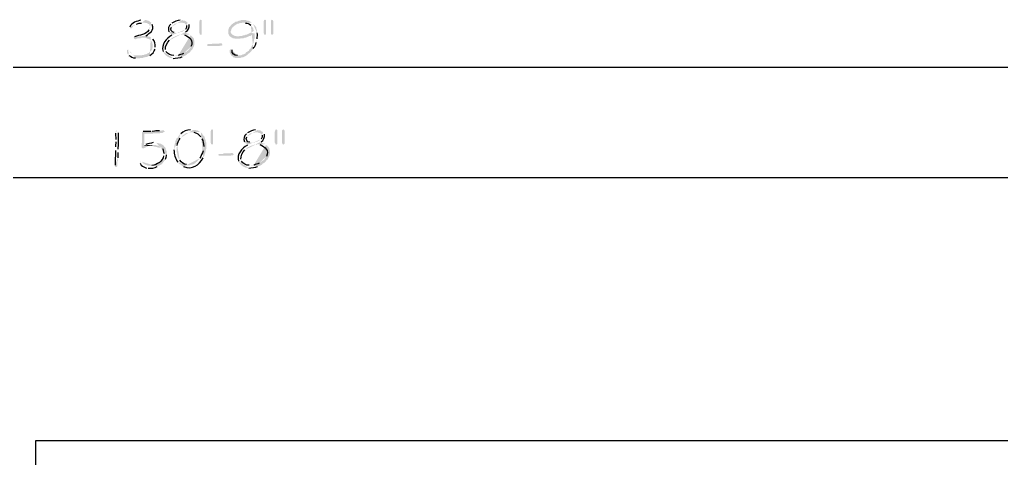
# Model space of a CAD drawing. Header units: inches. Extents: x -167 to 6071, y -6287 to -2731.
# Drawn here: x 772.3 to 879.2, y -6191.9 to -6144.1 of the extents above; entities that cross this region are included whole.
import ezdxf

# ---------------------------------------------------------------- set-up
doc = ezdxf.new("R2010")
doc.units = ezdxf.units.IN
doc.header["$LTSCALE"] = 96
doc.header["$MEASUREMENT"] = 0
doc.layers.add('PDF_Geometry', color=7, linetype='Continuous', true_color=0x4a4a4a)
doc.layers.add('PDF_Solid Fills', color=7, linetype='Continuous')

msp = doc.modelspace()

# ---------------------------------------------------------------- hatches: boundary and pattern name
at = {"layer": 'PDF_Solid Fills', "true_color": 0x4a4a4a, "transparency": 33554559}
h = msp.add_hatch(color=251, dxfattribs=at)
h.paths.add_polyline_path([(785.77, -6144.15), (785.5, -6144.15)], flags=0)
h.paths.add_polyline_path([(784.28, -6144.9), (784.33, -6145), (784.38, -6145.06), (784.44, -6145.06), (784.54, -6144.95), (784.6, -6144.9), (784.65, -6144.79), (784.76, -6144.74), (784.81, -6144.68), (785.02, -6144.58)], flags=0)
h.paths.add_polyline_path([(785.56, -6144.47), (785.72, -6144.42), (786.62, -6144.42), (786.52, -6144.36), (786.41, -6144.26), (786.3, -6144.2), (786.2, -6144.2), (786.09, -6144.15), (785.93, -6144.15)], flags=0)
h = msp.add_hatch(color=251, dxfattribs=at)
h.paths.add_polyline_path([(786.62, -6144.42), (785.82, -6144.42), (785.88, -6144.42), (786.04, -6144.47), (786.14, -6144.47), (786.25, -6144.52), (786.3, -6144.58), (786.36, -6144.58), (786.46, -6144.68), (786.46, -6144.79), (786.52, -6144.9), (786.52, -6144.95), (786.46, -6145.06), (786.46, -6145.16), (786.36, -6145.22)], flags=0)
h.paths.add_polyline_path([(784.81, -6145.96), (784.7, -6146.02), (784.7, -6146.07), (784.76, -6146.18), (784.86, -6146.23), (784.92, -6146.23), (785.02, -6146.18), (785.18, -6146.12), (785.45, -6146.12), (785.56, -6146.07), (785.77, -6146.07), (786.57, -6146.02), (786.46, -6145.96), (786.36, -6145.96), (786.14, -6145.86), (785.98, -6145.86), (786.04, -6145.86)], flags=0)
h.paths.add_polyline_path([(786.73, -6144.63), (786.68, -6144.52)], flags=0)
h = msp.add_hatch(color=251, dxfattribs=at)
h.paths.add_polyline_path([(790.57, -6144.42), (789.82, -6144.42), (789.98, -6144.42), (790.09, -6144.47), (790.2, -6144.47), (790.3, -6144.52), (790.3, -6144.58), (790.41, -6144.63), (790.46, -6144.74)], flags=0)
h.paths.add_polyline_path([(790.36, -6145.16), (790.25, -6145.22), (790.14, -6145.32), (790.04, -6145.38), (789.93, -6145.43), (789.82, -6145.43), (789.72, -6145.48), (789.61, -6145.54), (788.6, -6145.54), (788.65, -6145.59), (788.76, -6145.64), (788.86, -6145.7), (789.02, -6145.75), (788.97, -6145.75), (788.86, -6145.8)], flags=0)
h.paths.add_polyline_path([(787.9, -6147.56, 0.291201), (789.02, -6148.31)], flags=0)
h.paths.add_polyline_path([(789.98, -6148.15), (790.09, -6148.1), (790.14, -6148.1), (790.25, -6148.04), (789.18, -6147.99), (789.08, -6147.99)], flags=0)
h.paths.add_polyline_path([(788.22, -6147.56), (788.17, -6147.46), (788.17, -6147.35)], flags=0)
h.paths.add_polyline_path([(788.6, -6146.34), (788.7, -6146.23), (788.81, -6146.18), (788.81, -6146.12), (789.34, -6145.86), (789.4, -6145.86), (789.5, -6145.8), (789.66, -6145.75), (789.88, -6145.75), (790.04, -6145.7), (790.84, -6145.7), (790.73, -6145.64), (790.62, -6145.64), (790.52, -6145.59), (790.36, -6145.54), (790.25, -6145.54), (790.36, -6145.43)], flags=0)
h.paths.add_polyline_path([(790.73, -6144.63), (790.68, -6144.52)], flags=0)
h = msp.add_hatch(color=251, dxfattribs=at)
h.paths.add_polyline_path([(789.88, -6144.15), (789.77, -6144.15)], flags=0)
h.paths.add_polyline_path([(788.86, -6144.47), (788.81, -6144.47), (788.76, -6144.58)], flags=0)
h.paths.add_polyline_path([(788.54, -6145.43), (788.6, -6145.54), (789.34, -6145.54), (789.24, -6145.54), (789.13, -6145.48)], flags=0)
h.paths.add_polyline_path([(788.81, -6144.9), (788.86, -6144.79), (788.97, -6144.74), (789.08, -6144.63), (789.13, -6144.58), (789.24, -6144.52), (789.34, -6144.52), (789.45, -6144.47), (789.61, -6144.47), (789.72, -6144.42), (790.57, -6144.42), (790.52, -6144.36), (790.41, -6144.31), (790.36, -6144.26), (790.25, -6144.2), (790.09, -6144.2), (789.98, -6144.15)], flags=0)
for points in [[(792.12, -6144.36), (792.12, -6145.7), (792.01, -6145.75), (791.9, -6145.7), (791.9, -6145.59), (791.85, -6145.54), (791.85, -6144.36), (791.9, -6144.2), (791.9, -6144.15), (792.01, -6144.1), (792.12, -6144.15)], [(796.65, -6144.15), (796.38, -6144.15), (796.28, -6144.2), (796.17, -6144.2), (796.06, -6144.26), (795.96, -6144.31), (795.8, -6144.31), (795.69, -6144.42), (795.58, -6144.47), (795.53, -6144.52), (795.42, -6144.58), (795.32, -6144.68), (795.26, -6144.74), (795.21, -6144.84), (795.1, -6144.95), (795.05, -6145.06), (795, -6145.22), (795, -6145.59), (795.05, -6145.7), (795.1, -6145.8), (795.16, -6145.91), (796.06, -6145.91), (795.9, -6145.91), (795.8, -6145.86), (795.69, -6145.86), (795.58, -6145.8), (795.48, -6145.75), (795.32, -6145.59), (795.26, -6145.48), (795.26, -6145.38), (795.32, -6145.27), (795.32, -6145.16), (795.42, -6145), (795.48, -6144.9), (795.58, -6144.84), (795.69, -6144.74), (795.8, -6144.68), (795.85, -6144.63), (795.96, -6144.58), (796.06, -6144.52), (796.17, -6144.52), (796.28, -6144.47), (796.44, -6144.47), (796.54, -6144.42), (797.56, -6144.42), (797.45, -6144.36), (797.4, -6144.31), (797.29, -6144.26), (797.18, -6144.2), (797.02, -6144.2), (796.92, -6144.15), (796.81, -6144.15)], [(799, -6144.1), (798.89, -6144.15), (798.89, -6144.2), (798.84, -6144.36), (798.84, -6145.54), (798.89, -6145.59), (798.89, -6145.7), (799, -6145.75), (799.1, -6145.7), (799.1, -6144.15)], [(799.74, -6144.1), (799.64, -6144.2), (799.64, -6145.59), (799.69, -6145.7), (799.74, -6145.75), (799.85, -6145.7), (799.9, -6145.64), (799.9, -6144.26), (799.85, -6144.15)], [(797.4, -6145.54), (797.29, -6145.59), (797.18, -6145.64), (797.08, -6145.7), (796.97, -6145.75), (796.86, -6145.75), (796.76, -6145.8), (796.65, -6145.8), (796.49, -6145.86), (796.28, -6145.86), (796.17, -6145.91), (795.16, -6145.91), (795.26, -6145.96), (795.32, -6146.02), (795.42, -6146.07), (795.48, -6146.12), (795.64, -6146.12), (795.74, -6146.18), (796.28, -6146.18), (796.38, -6146.12), (796.65, -6146.12), (796.76, -6146.07), (796.86, -6146.07), (796.97, -6146.02), (797.02, -6146.02), (797.34, -6145.86), (797.45, -6145.86), (797.56, -6145.75), (797.66, -6145.7), (797.77, -6145.64), (797.82, -6145.59)], [(794.2, -6146.66), (794.09, -6146.66), (793.98, -6146.71), (793.29, -6146.71), (793.18, -6146.76), (792.76, -6146.76), (792.7, -6146.87), (792.76, -6146.98), (794.04, -6146.98), (794.09, -6146.92), (794.25, -6146.92), (794.36, -6146.87), (794.36, -6146.82), (794.3, -6146.71)], [(793.34, -6156.31), (793.34, -6157.64), (793.24, -6157.7), (793.13, -6157.64), (793.13, -6157.54), (793.08, -6157.48), (793.08, -6156.31), (793.13, -6156.15), (793.13, -6156.1), (793.24, -6156.04), (793.34, -6156.1)], [(800.22, -6156.04), (800.12, -6156.1), (800.12, -6156.15), (800.06, -6156.31), (800.06, -6157.48), (800.12, -6157.54), (800.12, -6157.64), (800.22, -6157.7), (800.33, -6157.64), (800.33, -6156.1)], [(800.97, -6156.04), (800.92, -6156.1), (800.86, -6156.15), (800.86, -6157.54), (800.92, -6157.64), (800.97, -6157.7), (801.08, -6157.64), (801.13, -6157.59), (801.13, -6156.2), (801.08, -6156.1)], [(785.93, -6157.75), (785.82, -6157.8), (786.41, -6157.86), (786.52, -6157.8), (786.68, -6157.8), (786.78, -6157.75), (786.94, -6157.75)], [(795.42, -6158.6), (795.32, -6158.6), (795.21, -6158.66), (794.52, -6158.66), (794.41, -6158.71), (793.98, -6158.71), (793.93, -6158.82), (793.98, -6158.92), (795.26, -6158.92), (795.32, -6158.87), (795.48, -6158.87), (795.58, -6158.82), (795.58, -6158.76), (795.53, -6158.66)]]:
    msp.add_hatch(color=251, dxfattribs=at).paths.add_polyline_path(points)
h = msp.add_hatch(color=251, dxfattribs=at)
h.paths.add_polyline_path([(797.56, -6144.42), (796.65, -6144.42), (796.76, -6144.42), (796.86, -6144.47)], flags=0)
h.paths.add_polyline_path([(797.45, -6144.68), (797.5, -6144.74), (797.56, -6144.84), (797.66, -6144.95), (797.72, -6145.06), (797.72, -6145.16), (797.77, -6145.27), (797.72, -6145.38), (797.61, -6145.43), (797.5, -6145.48), (797.4, -6145.54), (797.82, -6145.59), (797.88, -6145.59), (797.88, -6146.12), (797.82, -6146.23), (797.82, -6146.39), (797.77, -6146.5), (797.77, -6146.6), (797.72, -6146.71), (797.66, -6146.76), (797.61, -6146.87), (797.56, -6146.98), (797.5, -6147.08), (797.45, -6147.19), (797.4, -6147.3), (797.29, -6147.35), (797.24, -6147.46), (797.13, -6147.56), (796.92, -6147.67), (796.86, -6147.78), (796.76, -6147.83), (796.65, -6147.88), (796.6, -6147.88), (796.49, -6147.94), (796.38, -6147.99), (796.01, -6147.99), (796.92, -6148.04), (796.97, -6147.99), (797.08, -6147.94), (797.13, -6147.88), (797.24, -6147.78), (797.34, -6147.72), (797.4, -6147.62), (797.5, -6147.56), (797.56, -6147.46), (797.66, -6147.35), (797.72, -6147.24)], flags=0)
h.paths.add_polyline_path([(798.04, -6146.6), (798.09, -6146.55), (798.09, -6146.44), (798.14, -6146.34), (798.14, -6146.18)], flags=0)
h.paths.add_polyline_path([(798.14, -6145.54), (798.14, -6145.27), (798.09, -6145.16), (798.04, -6145.06), (798.04, -6144.95), (797.98, -6144.84), (797.93, -6144.79), (797.82, -6144.68), (797.77, -6144.63), (797.72, -6144.58), (797.66, -6144.47)], flags=0)
h = msp.add_hatch(color=251, dxfattribs=at)
h.paths.add_polyline_path([(786.57, -6146.02), (785.77, -6146.07), (785.98, -6146.07), (786.2, -6146.18), (786.3, -6146.18), (786.41, -6146.23), (786.52, -6146.34), (786.57, -6146.39), (786.68, -6146.5), (786.73, -6146.6), (786.73, -6146.71), (786.78, -6146.82), (786.78, -6147.08), (786.73, -6147.19), (786.73, -6147.3), (786.68, -6147.4), (786.62, -6147.46), (786.52, -6147.56), (786.41, -6147.62), (786.36, -6147.72), (786.3, -6147.72), (786.2, -6147.78), (786.14, -6147.83), (786.04, -6147.88), (785.93, -6147.88), (785.82, -6147.94), (785.66, -6147.94), (785.56, -6147.99), (785.18, -6147.99), (786.36, -6148.04), (786.46, -6147.99)], flags=0)
h.paths.add_polyline_path([(787.05, -6147.3), (787.05, -6147.08)], flags=0)
h.paths.add_polyline_path([(786.78, -6146.23), (786.73, -6146.18), (786.68, -6146.12)], flags=0)
h = msp.add_hatch(color=251, dxfattribs=at)
h.paths.add_polyline_path([(790.84, -6145.7), (790.04, -6145.7), (790.14, -6145.75), (790.25, -6145.75)], flags=0)
h.paths.add_polyline_path([(790.94, -6147.03), (790.89, -6147.14), (790.84, -6147.19), (790.78, -6147.24), (790.73, -6147.35), (790.62, -6147.46), (790.52, -6147.51), (790.41, -6147.62), (790.36, -6147.62), (790.25, -6147.72), (790.14, -6147.78)], flags=0)
h.paths.add_polyline_path([(789.56, -6147.99), (789.18, -6147.99), (790.25, -6148.04), (790.36, -6147.99), (790.46, -6147.94), (790.52, -6147.83), (790.62, -6147.78), (790.73, -6147.72), (790.84, -6147.62), (790.89, -6147.56), (790.94, -6147.46), (791.05, -6147.4), (791.1, -6147.3), (791.16, -6147.19), (791.21, -6147.08), (791.26, -6146.98), (791.32, -6146.82), (791.32, -6146.39), (791.26, -6146.28), (791.26, -6146.18), (791.21, -6146.07), (791.1, -6145.96), (791.05, -6145.91), (791, -6145.86), (790.89, -6145.8)], flags=0)
h = msp.add_hatch(color=251, dxfattribs=at)
h.paths.add_polyline_path([(784.12, -6147.35), (784.01, -6147.4), (783.96, -6147.4), (783.96, -6147.62), (784.01, -6147.72), (784.01, -6147.83), (784.12, -6147.88), (784.17, -6147.99)], flags=0)
h.paths.add_polyline_path([(784.92, -6148.26), (785.02, -6148.31), (785.34, -6148.31), (785.45, -6148.26), (785.72, -6148.26), (785.82, -6148.2), (785.93, -6148.2), (786.09, -6148.15), (786.2, -6148.15), (786.25, -6148.1), (786.36, -6148.04), (785.18, -6147.99), (784.81, -6147.99), (784.7, -6147.94), (784.6, -6147.88), (784.49, -6147.83), (784.44, -6147.72), (784.33, -6147.67), (784.28, -6147.56), (784.28, -6147.51), (784.17, -6147.4)], flags=0)
h = msp.add_hatch(color=251, dxfattribs=at)
h.paths.add_polyline_path([(795.26, -6147.3), (795.21, -6147.35), (795.16, -6147.4), (795.16, -6147.67), (795.21, -6147.78), (795.26, -6147.88), (795.32, -6147.99), (795.37, -6148.04), (795.48, -6148.1), (795.53, -6148.2), (795.64, -6148.2), (795.74, -6148.26), (796.33, -6148.26), (796.44, -6148.2), (796.6, -6148.2), (796.7, -6148.15), (796.81, -6148.1), (796.92, -6148.04), (796.01, -6147.99)], flags=0)
h.paths.add_polyline_path([(795.42, -6147.4), (795.37, -6147.3)], flags=0)
h = msp.add_hatch(color=251, dxfattribs=at)
h.paths.add_polyline_path([(782.89, -6156.15), (782.78, -6156.2), (782.73, -6156.36), (782.73, -6156.47)], flags=0)
h.paths.add_polyline_path([(782.78, -6157.16), (782.78, -6157.38)], flags=0)
h.paths.add_polyline_path([(782.73, -6157.96), (782.73, -6158.34)], flags=0)
h.paths.add_polyline_path([(782.68, -6159.94), (782.68, -6160.1), (782.78, -6160.15), (782.89, -6160.1), (782.94, -6160.04), (782.94, -6159.51), (783, -6159.4), (783, -6159.14)], flags=0)
h.paths.add_polyline_path([(783, -6158.55), (783, -6158.18)], flags=0)
h.paths.add_polyline_path([(783.05, -6156.42), (783.05, -6156.31), (783, -6156.2)], flags=0)
h = msp.add_hatch(color=251, dxfattribs=at)
h.paths.add_polyline_path([(787.9, -6156.15), (787.74, -6156.15), (787.53, -6156.2)], flags=0)
h.paths.add_polyline_path([(786.73, -6156.26), (786.57, -6156.26)], flags=0)
h.paths.add_polyline_path([(785.72, -6156.26), (785.66, -6156.31), (785.61, -6156.42), (785.61, -6157.48), (785.56, -6157.59), (785.56, -6157.96), (785.61, -6158.07), (785.72, -6158.12), (785.77, -6158.12), (786.3, -6157.86), (786.41, -6157.86), (785.82, -6157.8), (785.82, -6157.64), (785.88, -6157.54), (785.88, -6156.52), (786.68, -6156.52), (786.89, -6156.47), (787.53, -6156.47), (787.64, -6156.42), (787.85, -6156.42), (787.9, -6156.36), (787.96, -6156.36), (788.01, -6156.31), (788.06, -6156.31), (788.06, -6156.26), (788.01, -6156.2), (788.01, -6156.15)], flags=0)
h = msp.add_hatch(color=251, dxfattribs=at)
h.paths.add_polyline_path([(791.05, -6156.04), (790.89, -6156.1)], flags=0)
h.paths.add_polyline_path([(789.82, -6156.52), (789.72, -6156.58), (789.72, -6156.63), (789.61, -6156.74), (789.56, -6156.84), (789.5, -6156.95), (789.4, -6157), (789.34, -6157.11), (789.29, -6157.22), (789.24, -6157.38), (789.24, -6157.48), (789.18, -6157.59), (789.18, -6157.7), (789.13, -6157.8), (789.13, -6158.07), (789.08, -6158.18), (789.08, -6158.28)], flags=0)
h.paths.add_polyline_path([(789.5, -6159.62), (789.61, -6159.72), (789.61, -6159.78), (789.72, -6159.83), (789.82, -6159.88), (789.93, -6159.99), (790.73, -6159.94), (790.57, -6159.94), (790.46, -6159.88)], flags=0)
h.paths.add_polyline_path([(789.72, -6159.4), (789.66, -6159.3), (789.61, -6159.24), (789.56, -6159.14), (789.5, -6159.03), (789.5, -6158.92), (789.45, -6158.82), (789.45, -6158.66), (789.4, -6158.55), (789.4, -6157.96), (789.45, -6157.8)], flags=0)
h.paths.add_polyline_path([(789.77, -6157), (789.98, -6156.79), (790.04, -6156.68), (790.25, -6156.58), (790.3, -6156.52), (790.52, -6156.42), (790.62, -6156.42), (790.78, -6156.36), (791, -6156.36), (791.9, -6156.31), (791.85, -6156.26), (791.74, -6156.2), (791.64, -6156.15), (791.53, -6156.15), (791.42, -6156.1), (791.16, -6156.1)], flags=0)
h = msp.add_hatch(color=251, dxfattribs=at)
h.paths.add_polyline_path([(791.9, -6156.31), (791, -6156.36), (791.26, -6156.36)], flags=0)
h.paths.add_polyline_path([(792.01, -6156.84), (792.06, -6156.95), (792.12, -6157.06)], flags=0)
h.paths.add_polyline_path([(792.33, -6157.91), (792.28, -6158.02), (792.28, -6158.39)], flags=0)
h.paths.add_polyline_path([(791.9, -6159.19), (791.85, -6159.3), (791.74, -6159.35), (791.69, -6159.46), (791.58, -6159.56), (791.48, -6159.62), (791.42, -6159.72), (791.21, -6159.83), (791.05, -6159.88), (790.94, -6159.88), (790.84, -6159.94), (790.73, -6159.94), (789.93, -6159.99), (790.04, -6160.04), (790.14, -6160.1)], flags=0)
h.paths.add_polyline_path([(792.28, -6159.14), (792.33, -6159.03), (792.38, -6158.92), (792.44, -6158.82), (792.44, -6158.71), (792.49, -6158.66), (792.49, -6158.55), (792.54, -6158.44), (792.54, -6158.28), (792.6, -6158.18), (792.6, -6157.48), (792.54, -6157.32), (792.54, -6157.22), (792.49, -6157.11), (792.44, -6157), (792.44, -6156.9), (792.38, -6156.79), (792.33, -6156.74), (792.22, -6156.63), (792.17, -6156.52), (792.12, -6156.47), (792.01, -6156.36)], flags=0)
h = msp.add_hatch(color=251, dxfattribs=at)
h.paths.add_polyline_path([(798.78, -6156.36), (798.04, -6156.36), (798.2, -6156.36), (798.3, -6156.42), (798.41, -6156.42), (798.52, -6156.47), (798.52, -6156.52), (798.62, -6156.58), (798.68, -6156.68)], flags=0)
h.paths.add_polyline_path([(798.57, -6157.11), (798.46, -6157.16), (798.36, -6157.27), (798.25, -6157.32), (798.14, -6157.38), (798.04, -6157.38), (797.93, -6157.43), (797.82, -6157.48), (796.81, -6157.48), (796.86, -6157.54), (796.97, -6157.59), (797.08, -6157.64), (797.24, -6157.7), (797.18, -6157.7), (797.08, -6157.75)], flags=0)
h.paths.add_polyline_path([(796.12, -6159.51, 0.291201), (797.24, -6160.26)], flags=0)
h.paths.add_polyline_path([(798.2, -6160.1), (798.3, -6160.04), (798.36, -6160.04), (798.46, -6159.99), (797.4, -6159.94), (797.29, -6159.94)], flags=0)
h.paths.add_polyline_path([(796.44, -6159.51), (796.38, -6159.4), (796.38, -6159.3)], flags=0)
h.paths.add_polyline_path([(796.81, -6158.28), (796.92, -6158.18), (797.02, -6158.12), (797.02, -6158.07), (797.56, -6157.8), (797.61, -6157.8), (797.72, -6157.75), (797.88, -6157.7), (798.09, -6157.7), (798.25, -6157.64), (799.05, -6157.64), (798.94, -6157.59), (798.84, -6157.59), (798.73, -6157.54), (798.57, -6157.48), (798.46, -6157.48), (798.57, -6157.38)], flags=0)
h.paths.add_polyline_path([(798.94, -6156.58), (798.89, -6156.47)], flags=0)
h = msp.add_hatch(color=251, dxfattribs=at)
h.paths.add_polyline_path([(798.09, -6156.1), (797.98, -6156.1)], flags=0)
h.paths.add_polyline_path([(797.08, -6156.42), (797.02, -6156.42), (796.97, -6156.52)], flags=0)
h.paths.add_polyline_path([(796.76, -6157.38), (796.81, -6157.48), (797.56, -6157.48), (797.45, -6157.48), (797.34, -6157.43)], flags=0)
h.paths.add_polyline_path([(797.02, -6156.84), (797.08, -6156.74), (797.18, -6156.68), (797.29, -6156.58), (797.34, -6156.52), (797.45, -6156.47), (797.56, -6156.47), (797.66, -6156.42), (797.82, -6156.42), (797.93, -6156.36), (798.78, -6156.36), (798.73, -6156.31), (798.62, -6156.26), (798.57, -6156.2), (798.46, -6156.15), (798.3, -6156.15), (798.2, -6156.1)], flags=0)
h = msp.add_hatch(color=251, dxfattribs=at)
h.paths.add_polyline_path([(787, -6157.48), (786.84, -6157.48)], flags=0)
h.paths.add_polyline_path([(786.04, -6157.7), (785.93, -6157.75), (787.1, -6157.75), (787.21, -6157.8), (787.32, -6157.8), (787.64, -6157.96), (787.69, -6158.02), (787.74, -6158.02), (787.85, -6158.12)], flags=0)
h.paths.add_polyline_path([(788.01, -6158.66), (788.01, -6158.71), (787.96, -6158.82), (787.96, -6158.92)], flags=0)
h.paths.add_polyline_path([(786.68, -6159.99), (786.46, -6159.99), (787.48, -6159.99), (787.58, -6159.94), (787.69, -6159.88), (787.8, -6159.78), (787.9, -6159.67), (787.96, -6159.56), (788.06, -6159.46), (788.12, -6159.4), (788.17, -6159.3)], flags=0)
h.paths.add_polyline_path([(788.28, -6158.82), (788.28, -6158.39), (788.22, -6158.28), (788.17, -6158.18), (788.17, -6158.07), (788.12, -6157.96), (788.01, -6157.91), (787.96, -6157.8), (787.9, -6157.75), (787.8, -6157.7), (787.69, -6157.64), (787.64, -6157.59), (787.53, -6157.59), (787.37, -6157.54), (787.26, -6157.54), (787.16, -6157.48)], flags=0)
h = msp.add_hatch(color=251, dxfattribs=at)
h.paths.add_polyline_path([(799.05, -6157.64), (798.25, -6157.64), (798.36, -6157.7), (798.46, -6157.7)], flags=0)
h.paths.add_polyline_path([(799.16, -6158.98), (799.1, -6159.08), (799.05, -6159.14), (799, -6159.19), (798.94, -6159.3), (798.84, -6159.4), (798.73, -6159.46), (798.62, -6159.56), (798.57, -6159.56), (798.46, -6159.67), (798.36, -6159.72)], flags=0)
h.paths.add_polyline_path([(797.77, -6159.94), (797.4, -6159.94), (798.46, -6159.99), (798.57, -6159.94), (798.68, -6159.88), (798.73, -6159.78), (798.94, -6159.67), (799.05, -6159.56), (799.1, -6159.51), (799.16, -6159.4), (799.26, -6159.35), (799.32, -6159.24), (799.37, -6159.14), (799.42, -6159.03), (799.48, -6158.92), (799.53, -6158.76), (799.53, -6158.34), (799.48, -6158.23), (799.48, -6158.12), (799.42, -6158.02), (799.32, -6157.91), (799.26, -6157.86), (799.21, -6157.8), (799.1, -6157.75)], flags=0)
h = msp.add_hatch(color=251, dxfattribs=at)
h.paths.add_polyline_path([(785.5, -6159.56), (785.45, -6159.56), (785.4, -6159.67), (785.4, -6159.72)], flags=0)
h.paths.add_polyline_path([(786.09, -6160.26), (786.3, -6160.26)], flags=0)
h.paths.add_polyline_path([(787.26, -6160.1), (787.37, -6160.04), (787.48, -6159.99), (786.25, -6159.99), (786.14, -6159.94), (786.04, -6159.88), (785.98, -6159.88), (785.88, -6159.83), (785.77, -6159.78), (785.72, -6159.67), (785.66, -6159.67), (785.61, -6159.56)], flags=0)

# ---------------------------------------------------------------- linework, layer by layer
at = {"layer": 'PDF_Geometry'}
for points in [[(1690.41, -6149.32), (1624.44, -6149.32), (1386.89, -6149.32), (1324.44, -6149.32), (1086.94, -6149.32), (1024.44, -6149.32), (559.42, -6149.32), (496.92, -6149.32), (259.42, -6149.32), (196.92, -6149.32), (-40.58, -6149.32), (-106.6, -6149.32), (-102.6, -6149.32)], [(-112.1, -6161.27), (1695.9, -6161.27)]]:
    msp.add_lwpolyline(points, dxfattribs=at)
at = {"layer": 'PDF_Geometry', "color": 7}
msp.add_lwpolyline([(774.04, -6189.91), (1748.7, -6189.91), (1748.7, -6287.3), (774.04, -6287.3)], close=True, dxfattribs=at)
at = {"layer": 'PDF_Geometry'}
for points in [[(785.5, -6144.15), (785.07, -6144.29), (784.46, -6144.39), (784.28, -6144.9)], [(785.02, -6144.58), (785.33, -6144.51), (785.25, -6144.45), (785.56, -6144.47)], [(786.04, -6145.86), (786.46, -6145.53), (786.97, -6145.3), (786.73, -6144.63)], [(788.76, -6144.58), (788.49, -6144.76), (788.41, -6145.14), (788.54, -6145.43)], [(789.13, -6145.48), (788.82, -6145.52), (788.65, -6145.13), (788.81, -6144.9)], [(789.77, -6144.15), (789.44, -6144.14), (789.16, -6144.33), (788.86, -6144.47)], [(790.36, -6145.43), (790.66, -6145.3), (790.76, -6144.94), (790.73, -6144.63)], [(790.46, -6144.74), (790.46, -6145.04), (790.5, -6144.86), (790.36, -6145.16)], [(796.86, -6144.47), (797.06, -6144.5), (797.3, -6144.53), (797.45, -6144.68)], [(786.36, -6145.22), (786.08, -6145.78), (785.31, -6145.76), (784.81, -6145.96)], [(788.86, -6145.8), (788.25, -6146.12), (787.68, -6146.84), (787.9, -6147.56)], [(790.25, -6145.75), (790.81, -6145.97), (791.25, -6146.4), (790.94, -6147.03)], [(798.14, -6146.18), (798.15, -6145.97), (798.28, -6145.73), (798.14, -6145.54)], [(787.05, -6147.08), (787.06, -6146.78), (787.06, -6146.42), (786.78, -6146.23)], [(788.17, -6147.35), (788.12, -6146.98), (788.33, -6146.58), (788.6, -6146.34)], [(797.72, -6147.24), (797.98, -6146.84), (797.89, -6147.08), (798.04, -6146.6)], [(784.17, -6147.99), (784.49, -6148.07), (784.51, -6148.31), (784.92, -6148.26)], [(786.46, -6147.99), (786.73, -6147.84), (786.94, -6147.58), (787.05, -6147.3)], [(789.08, -6147.99), (788.75, -6148.02), (788.38, -6147.84), (788.22, -6147.56)], [(789.02, -6148.31), (789.2, -6148.32), (789.83, -6148.24), (789.98, -6148.15)], [(790.14, -6147.78), (789.95, -6147.91), (789.75, -6147.89), (789.56, -6147.99)], [(796.01, -6147.99), (795.67, -6147.99), (795.36, -6147.79), (795.42, -6147.4)], [(782.73, -6156.47), (782.69, -6157.03), (782.81, -6156.77), (782.78, -6157.16)], [(783, -6158.18), (783.11, -6157.86), (783.02, -6156.83), (783.05, -6156.42)], [(786.57, -6156.26), (786.29, -6156.26), (786, -6156.26), (785.72, -6156.26)], [(787.53, -6156.2), (787.09, -6156.19), (787.12, -6156.2), (786.73, -6156.26)], [(790.89, -6156.1), (790.47, -6156.09), (790.14, -6156.25), (789.82, -6156.52)], [(791.26, -6156.36), (791.79, -6156.53), (791.61, -6156.45), (792.01, -6156.84)], [(796.97, -6156.52), (796.7, -6156.71), (796.63, -6157.09), (796.76, -6157.38)], [(797.98, -6156.1), (797.65, -6156.09), (797.37, -6156.27), (797.08, -6156.42)], [(798.57, -6157.38), (798.88, -6157.25), (798.97, -6156.88), (798.94, -6156.58)], [(798.68, -6156.68), (798.67, -6156.99), (798.72, -6156.81), (798.57, -6157.11)], [(782.78, -6157.38), (782.8, -6157.71), (782.7, -6157.45), (782.73, -6157.96)], [(786.84, -6157.48), (786.58, -6157.59), (786.28, -6157.52), (786.04, -6157.7)], [(789.45, -6157.8), (789.47, -6157.52), (789.59, -6157.23), (789.77, -6157)], [(792.12, -6157.06), (792.3, -6157.35), (792.29, -6157.55), (792.33, -6157.91)], [(797.08, -6157.75), (796.47, -6158.07), (795.9, -6158.79), (796.12, -6159.51)], [(797.34, -6157.43), (797.04, -6157.47), (796.86, -6157.08), (797.02, -6156.84)], [(798.46, -6157.7), (799.03, -6157.92), (799.46, -6158.35), (799.16, -6158.98)], [(782.73, -6158.34), (782.76, -6158.96), (782.64, -6159.31), (782.68, -6159.94)], [(783, -6159.14), (783, -6158.94), (783, -6158.74), (783, -6158.55)], [(787.85, -6158.12), (787.94, -6158.29), (787.92, -6158.49), (788.01, -6158.66)], [(788.17, -6159.3), (788.19, -6159.13), (788.28, -6158.98), (788.28, -6158.82)], [(789.08, -6158.28), (789.14, -6158.77), (789.19, -6159.2), (789.5, -6159.62)], [(792.28, -6158.39), (792.15, -6158.67), (792.06, -6158.9), (791.9, -6159.19)], [(796.38, -6159.3), (796.33, -6158.92), (796.54, -6158.52), (796.81, -6158.28)], [(785.4, -6159.72), (785.5, -6160.05), (785.82, -6160.11), (786.09, -6160.26)], [(787.96, -6158.92), (787.9, -6159.54), (787.22, -6159.86), (786.68, -6159.99)], [(790.46, -6159.88), (790.16, -6159.88), (789.91, -6159.6), (789.72, -6159.4)], [(790.14, -6160.1), (791.14, -6160.46), (791.77, -6159.94), (792.28, -6159.14)], [(797.29, -6159.94), (796.96, -6159.97), (796.59, -6159.79), (796.44, -6159.51)], [(798.36, -6159.72), (798.16, -6159.85), (797.97, -6159.84), (797.77, -6159.94)], [(786.3, -6160.26), (786.64, -6160.26), (786.97, -6160.28), (787.26, -6160.1)], [(797.24, -6160.26), (797.42, -6160.26), (798.05, -6160.18), (798.2, -6160.1)]]:
    msp.add_open_spline(points, degree=3, dxfattribs=at)

doc.saveas('drawing.dxf')
